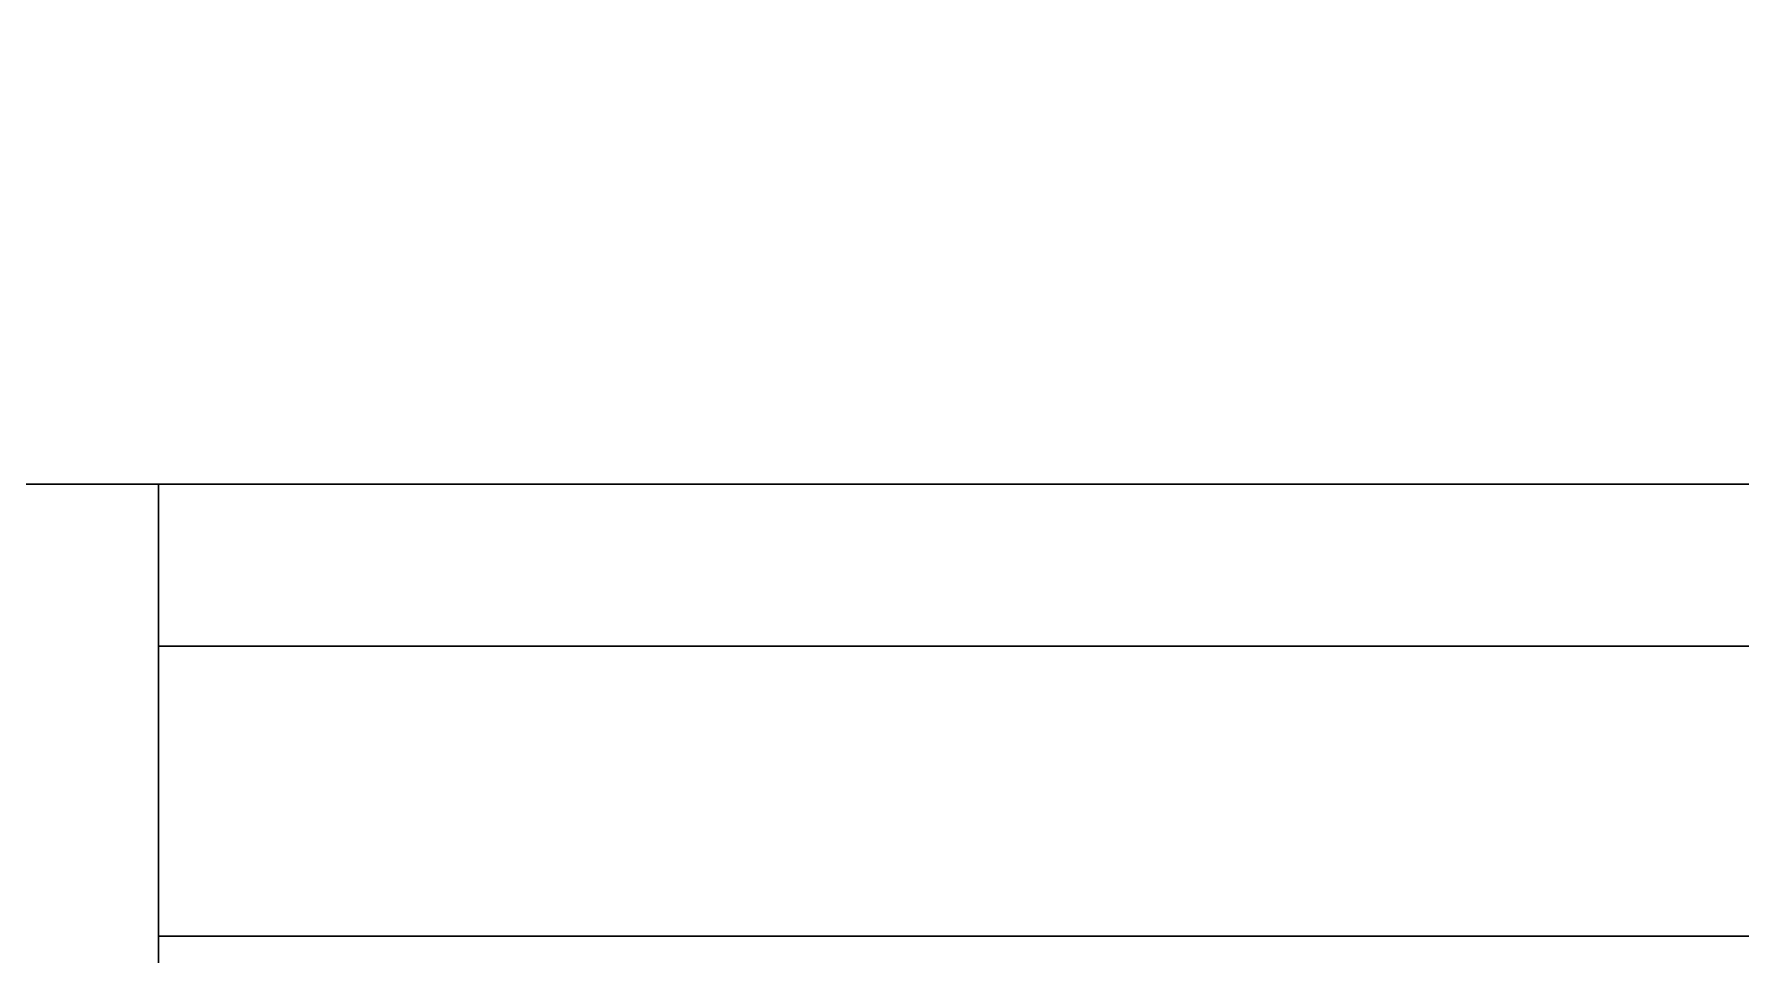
# Model space of a CAD drawing. Extents: x -1 to 1613, y -1132 to 1.
# Drawn here: x 1323.8 to 1381.1, y -668.8 to -637.9 of the extents above; entities that cross this region are included whole.
import ezdxf

# ---------------------------------------------------------------- set-up
doc = ezdxf.new("R2010")
doc.units = 0
doc.linetypes.add('NASCOSTA', pattern=[9.525, 6.35, -3.175])
doc.layers.add('IQ_200_2D', color=1, linetype='Continuous')
doc.layers.add('IQ_200_3D', color=1, linetype='Continuous')

msp = doc.modelspace()

# ---------------------------------------------------------------- linework, layer by layer
at = {"layer": 'IQ_200_2D', "color": 7, "linetype": 'NASCOSTA', "ltscale": 10}
msp.add_line((1599, -653), (1, -653), dxfattribs=at)

# ---------------------------------------------------------------- meshes
at = {"layer": 'IQ_200_3D'}
mesh = msp.add_polyface(dxfattribs=at)
corners = [(1, 0, 650), (1, -653, 650), (1599, -653, 650), (1599, 0, 650)]
mesh.append_faces([[corners[k] for k in face] for face in [(0, 1, 2, 3)]])
mesh = msp.add_polyface(dxfattribs=at)
corners = [(1599, -653, 200), (1, -653, 200), (1, 0, 200), (1599, 0, 200)]
mesh.append_faces([[corners[k] for k in face] for face in [(0, 1, 2, 3)]])
mesh = msp.add_polyface(dxfattribs=at)
corners = [(1, -653, 650), (1, -653, 200), (1599, -653, 200), (1599, -653, 650)]
mesh.append_faces([[corners[k] for k in face] for face in [(0, 1, 2, 3)]])
mesh = msp.add_polyface(dxfattribs=at)
corners = [(1328, -669.763, 640.994), (1328, -653, 629.527), (1328, -653, 200), (1328, -658.442, 200), (1328, -668.163, 204.796), (1328, -698, 204.796), (1328, -698, 549.796), (1328, -681.099, 549.796), (1328, -681.099, 640.994)]
mesh.append_faces([[corners[k] for k in face] for face in [(7, 4, 5, 6), (1, 8, 0)]], dxfattribs={"vtx0": -1})
mesh.append_faces([[corners[k] for k in face] for face in [(7, 8, 1, 2)]], dxfattribs={"vtx1": -1, "vtx3": -1})
mesh.append_faces([[corners[k] for k in face] for face in [(2, 3, 4, 7)]], dxfattribs={"vtx2": -1, "vtx3": -1})
mesh = msp.add_polyface(dxfattribs=at)
corners = [(1599, -658.442, 200), (1328, -658.442, 200), (1328, -653, 200), (1599, -653, 200)]
mesh.append_faces([[corners[k] for k in face] for face in [(0, 1, 2, 3)]])
mesh = msp.add_polyface(dxfattribs=at)
corners = [(1599, -653, 200), (1328, -653, 200), (1328, -653, 629.527), (1599, -653, 629.527)]
mesh.append_faces([[corners[k] for k in face] for face in [(0, 1, 2, 3)]])
mesh = msp.add_polyface(dxfattribs=at)
corners = [(1599, -653, 629.527), (1328, -653, 629.527), (1328, -669.763, 640.994), (1599, -669.763, 640.994)]
mesh.append_faces([[corners[k] for k in face] for face in [(0, 1, 2, 3)]])
mesh = msp.add_polyface(dxfattribs=at)
corners = [(1599, -668.163, 204.796), (1328, -668.163, 204.796), (1328, -658.442, 200), (1599, -658.442, 200)]
mesh.append_faces([[corners[k] for k in face] for face in [(0, 1, 2, 3)]])
mesh = msp.add_polyface(dxfattribs=at)
corners = [(1599, -698, 204.796), (1328, -698, 204.796), (1328, -668.163, 204.796), (1599, -668.163, 204.796)]
mesh.append_faces([[corners[k] for k in face] for face in [(0, 1, 2, 3)]])

doc.saveas('drawing.dxf')
